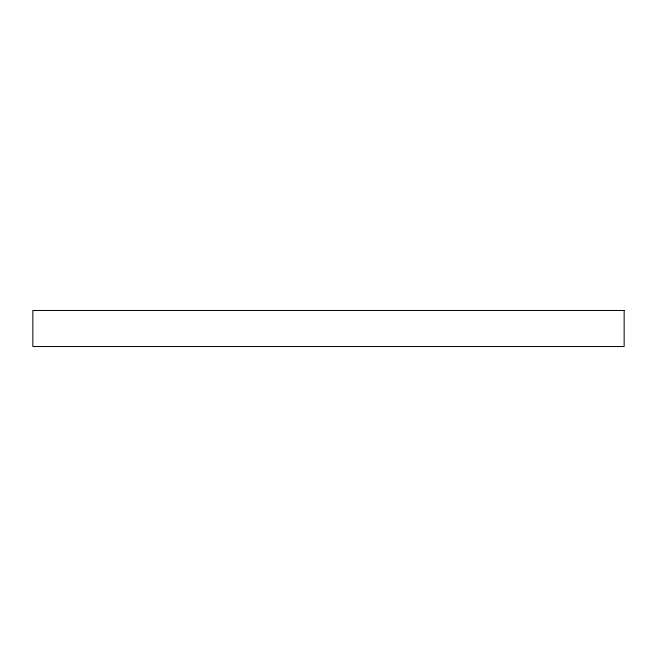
<?xml version="1.0" encoding="UTF-8"?>
<svg xmlns="http://www.w3.org/2000/svg" width="657" height="657" viewBox="0 0 657 657"><rect width="100%" height="100%" fill="white"/><g stroke="black" fill="none" stroke-linecap="round" stroke-linejoin="round"><path stroke-width="0.99" d="M624.15 310.474L32.85 310.474L32.85 346.526L624.15 346.526L624.15 310.474"/></g></svg>
